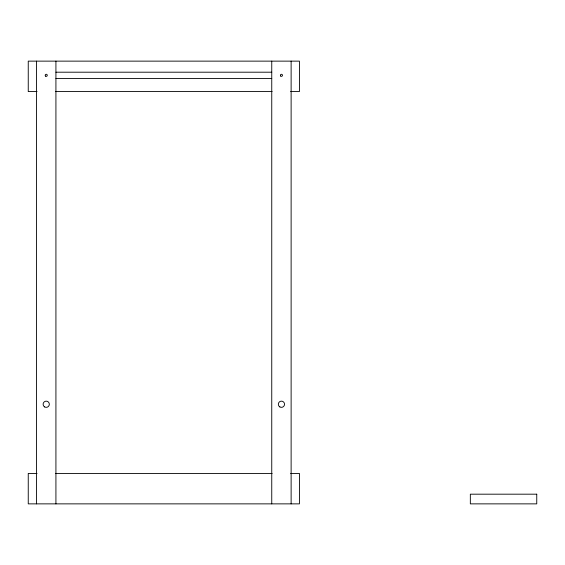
<?xml version="1.0" encoding="UTF-8"?>
<svg xmlns="http://www.w3.org/2000/svg" width="565" height="565" viewBox="0 0 565 565"><rect width="100%" height="100%" fill="white"/><g stroke="black" fill="none" stroke-linecap="round" stroke-linejoin="round"><path stroke-width="0.85" d="M55.928 72.2L271.744 72.2M55.928 78.429L271.744 78.429M37.057 91.572L28.25 91.572L28.25 61.133L299.422 61.133L299.422 91.572L290.622 91.572M55.547 91.572L272.132 91.572M37.057 473.428L28.25 473.428L28.25 503.867L299.422 503.867L299.422 473.428L290.622 473.428M55.547 473.428L272.132 473.428M291.123 61.133L291.123 503.867M271.751 61.133L271.751 503.867M55.921 61.133L55.921 503.867M36.548 61.133L36.548 503.867M536.75 494.184L470.341 494.184L470.341 503.867L536.75 503.867L536.75 494.184M44.67 406.948A3.115 3.115 0 0 0 49.339 404.25A3.115 3.115 0 0 0 44.67 401.553A3.115 3.115 0 0 0 44.67 406.948M279.88 406.948A3.115 3.115 0 0 0 284.548 404.25A3.115 3.115 0 0 0 279.88 401.553A3.115 3.115 0 0 0 279.88 406.948M280.706 76.049A1.038 1.038 0 0 0 282.444 75.583A1.038 1.038 0 0 0 281.172 74.312A1.038 1.038 0 0 0 280.706 76.049M45.716 76.211A1.038 1.038 0 0 0 47.276 75.315A1.038 1.038 0 0 0 45.716 74.418A1.038 1.038 0 0 0 45.716 76.211"/></g></svg>
